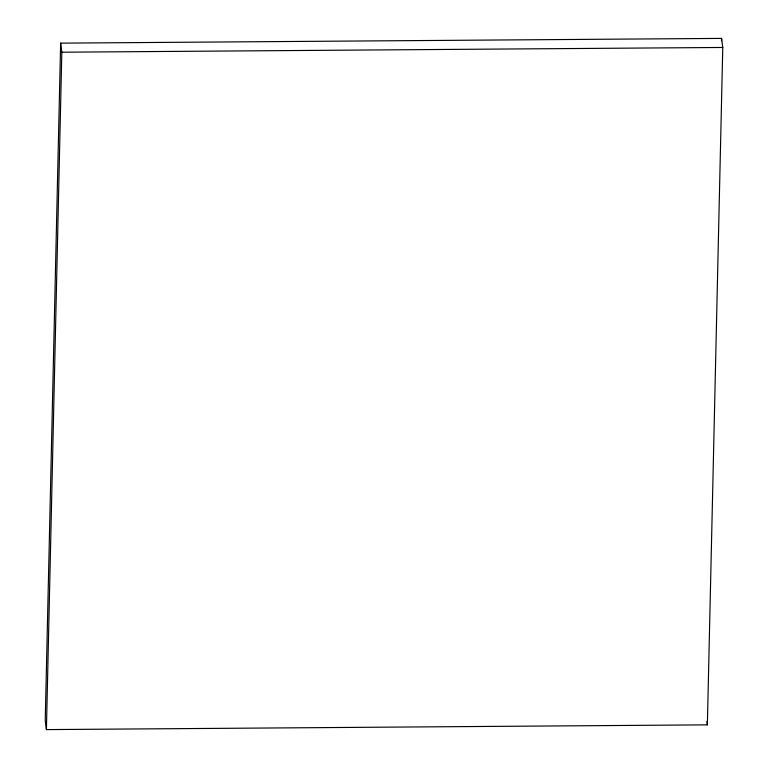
<?xml version="1.0" encoding="UTF-8"?>
<svg xmlns="http://www.w3.org/2000/svg" width="768" height="768" viewBox="0 0 768 768"><rect width="100%" height="100%" fill="white"/><g stroke="black" fill="none" stroke-linecap="round" stroke-linejoin="round"><path stroke-width="1.15" d="M60.634 43.142L45.235 720.538L46.416 729.6L707.366 724.858L722.765 47.462L721.584 38.4L60.634 43.142L61.814 52.205L46.416 729.6M721.536 40.8L721.584 38.4M61.814 52.205L722.765 47.462M706.925 721.459L707.366 724.858"/></g></svg>
